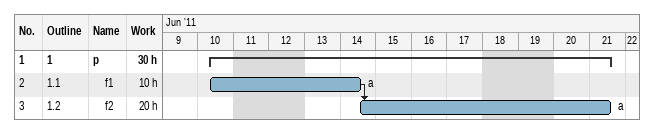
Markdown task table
| ID | WBS | Task | Start | Finish | Predecessors | Resources | Work (h) |
|---|---|---|---|---|---|---|---|
| 1 | 1 | **p** | 2011-06-10 | 2011-06-21 |  |  | 30 |
| 2 | 1.1 | f1 | 2011-06-10 | 2011-06-14 |  | a | 10 |
| 3 | 1.2 | f2 | 2011-06-14 | 2011-06-21 | 2 | a | 20 |
